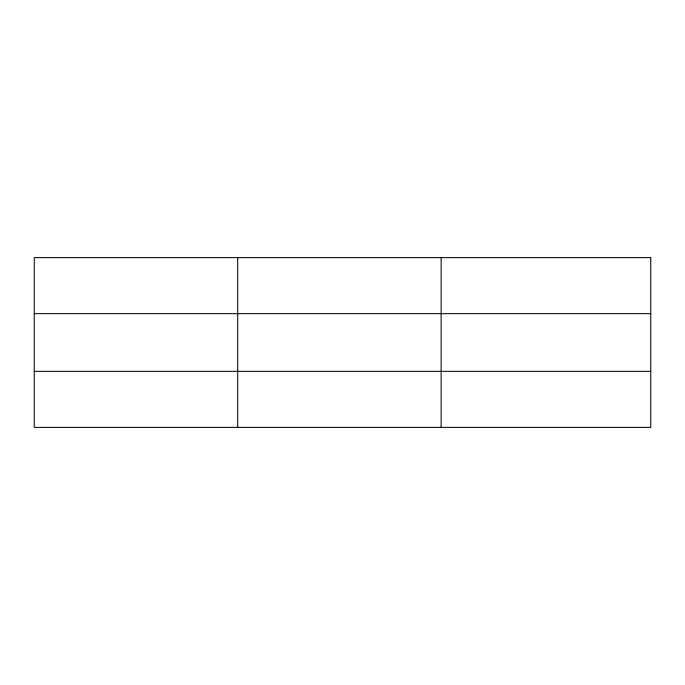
<?xml version="1.0" encoding="UTF-8"?>
<svg xmlns="http://www.w3.org/2000/svg" width="685" height="685" viewBox="0 0 685 685"><rect width="100%" height="100%" fill="white"/><g stroke="black" fill="none" stroke-linecap="round" stroke-linejoin="round"><path stroke-width="1.03" d="M237.695 257.628L237.695 427.371M441.14 257.628L441.14 427.371M34.25 313.644L650.75 313.644M34.25 371.356L650.75 371.356M650.75 257.628L650.75 427.371L34.25 427.371L34.25 257.628L650.75 257.628"/></g></svg>
